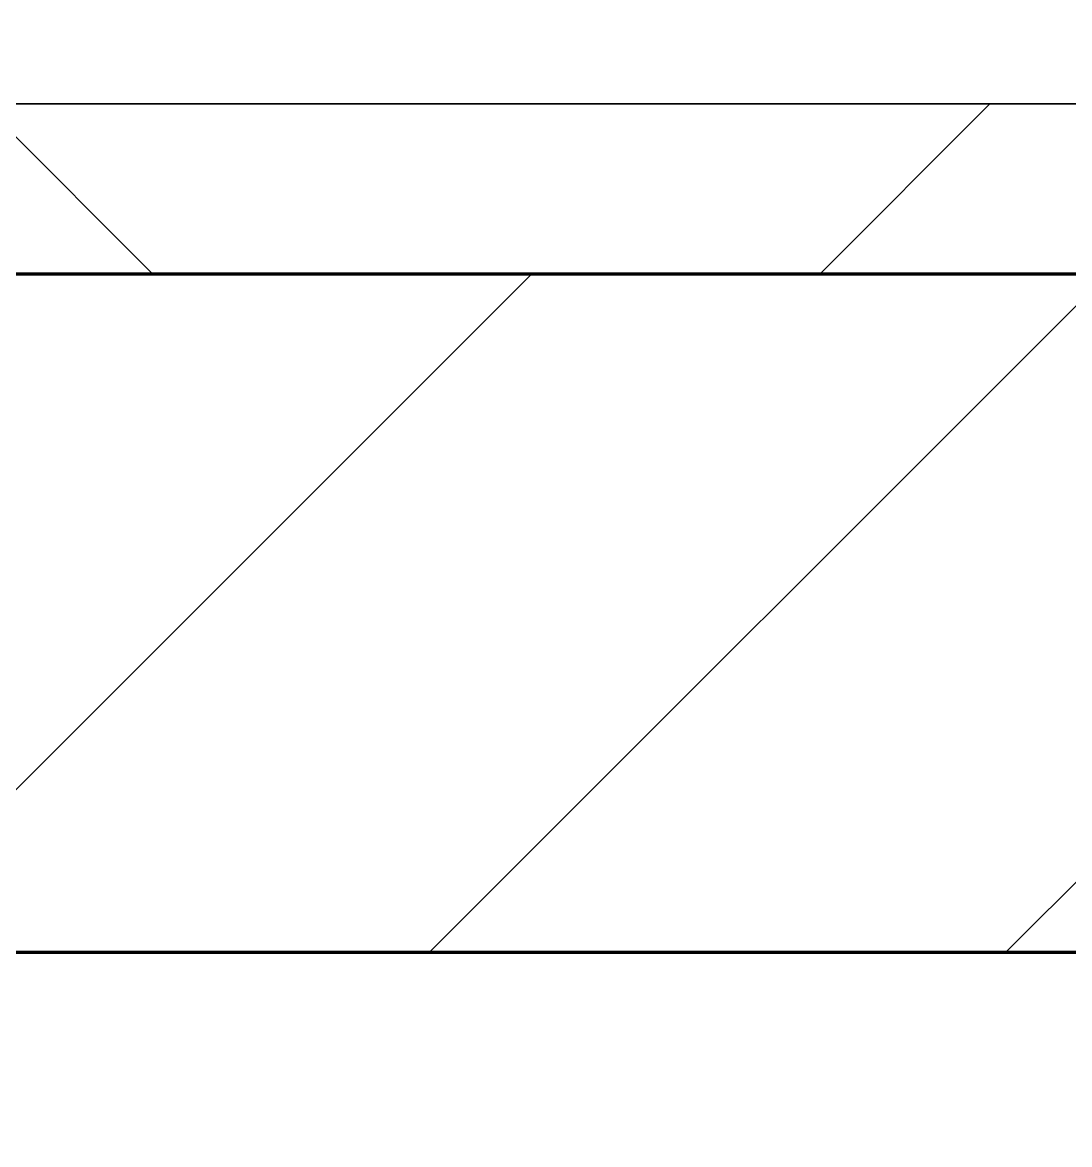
# Model space of a CAD drawing. Header units: millimetres. Extents: x -726012 to -647389, y -20772 to 18805.
# Drawn here: x -670261.5 to -669953.1, y 3872.5 to 4203 of the extents above; entities that cross this region are included whole.
import ezdxf
from ezdxf.xclip import XClip

# ---------------------------------------------------------------- set-up
doc = ezdxf.new("R2010")
doc.units = ezdxf.units.MM
doc.header["$XCLIPFRAME"] = 0
for name, color, linetype, lineweight in [('A-GLAZ-CURT', 2, 'Continuous', 9), ('A-WALL', 5, 'Continuous', 35), ('A-WALL-FNSH', 2, 'Continuous', 35), ('A-WALL-PATT', 1, 'Continuous', 35)]:
    doc.layers.add(name, color=color, linetype=linetype, lineweight=lineweight)
doc.layers.add('A11_ALU.SOLID SHEET', color=2, linetype='Continuous')

# ---------------------------------------------------------------- blocks, each defined once
blk = doc.blocks.new('PPLS-PP19_Custom Tile Pattern - Custom Tile Pattern-V210-4233-01 ENLARGED MULTI-PURPOSE LEVEL - REFLECTED CEILING PLAN - SHEET 4')
at = {"layer": 'A-GLAZ-CURT'}
for p, q in [((-300, 0), (300, 0)), ((300, 0), (-300, 0)), ((195.99, 0), (213.31, 0)), ((213.31, 0), (195.99, 0)), ((230.06, 0), (300, 0)), ((-300, -50), (300, -50)), ((300, -50), (-300, -50))]:
    blk.add_line(p, q, dxfattribs=at)
for points, knots in [([(-126.5, 0), (-122.44, 0), (-108.71, 0), (-86.68, 0), (-63.44, 0), (-54.4, 0), (-48.53, 0), (-30.79, 0), (-18.03, 0), (8.61, 0), (15.02, 0), (22.91, 0), (31, 0), (38.24, 0), (44.7, 0), (47.53, 0)], [-5231.017328, -5231.017328, -5231.017328, -5231.017328, -4994.692869, -4542.524482, -4008.285538, -3689.699207, -3546.54457, -3315.260113, -2864.387349, -2439.246196, -2084.094819, -1956.422387, -1818.904206, -1645.594513, -1494.576379, -1494.576379, -1494.576379, -1494.576379]), ([(31.18, 0), (25.97, 0), (11.99, 0), (-16.92, 0), (-47.42, 0), (-65.77, 0), (-66.37, 0), (-66.38, 0)], [-4496.803627, -4496.803627, -4496.803627, -4496.803627, -4222.080604, -3745.412743, -2981.410125, -2542.574734, -2498.224237, -2498.224237, -2498.224237, -2498.224237]), ([(76.63, 0), (74.8, 0), (67.65, 0), (53.52, 0), (37, 0), (24.07, 0), (12.82, 0), (-2.9, 0), (-20.62, 0), (-32.81, 0), (-44.85, 0), (-51.43, 0), (-51.79, 0)], [-3095.572228, -3095.572228, -3095.572228, -3095.572228, -2950.589685, -2634.532728, -2313.748533, -2106.613311, -1925.670641, -1617.263037, -1290.787923, -1039.307308, -819.71621, -644.910881, -644.910881, -644.910881, -644.910881]), ([(30.82, 0), (29.27, 0), (20.14, 0), (3.54, 0), (-16.58, 0), (-34.76, 0), (-36.04, 0)], [-10462.034656, -10462.034656, -10462.034656, -10462.034656, -10363.088938, -9884.23066, -9424.652049, -9182.880979, -9182.880979, -9182.880979, -9182.880979]), ([(70.61, 0), (66.16, 0), (55.8, 0), (39.61, 0), (24.74, 0), (2.64, 0), (-17.84, 0), (-30.57, 0), (-31.82, 0), (-32, 0)], [-4647.237329, -4647.237329, -4647.237329, -4647.237329, -4326.416877, -4098.545751, -3766.694881, -3333.063701, -2994.501669, -2698.150104, -2614.070998, -2614.070998, -2614.070998, -2614.070998]), ([(-28.57, 0), (-26.93, 0), (-20.29, 0), (-11.45, 0), (2.08, 0), (13.15, 0), (21.24, 0), (24.62, 0), (24.72, 0), (24.72, 0)], [-5361.429781, -5361.429781, -5361.429781, -5361.429781, -5261.36855, -5050.479954, -4785.90057, -4596.498881, -4445.288762, -4384.376941, -4376.041937, -4376.041937, -4376.041937, -4376.041937]), ([(-19.88, 0), (-12.85, 0), (6.39, 0), (22.06, 0), (37.44, 0), (43.68, 0), (47.91, 0), (48.47, 0)], [-2116.252749, -2116.252749, -2116.252749, -2116.252749, -1716.209403, -1206.526904, -1089.329421, -901.315459, -872.495082, -872.495082, -872.495082, -872.495082]), ([(-19.13, 0), (-11.5, 0), (9.97, 0), (43.36, 0), (70.92, 0), (82.12, 0), (83.66, 0)], [-5804.197927, -5804.197927, -5804.197927, -5804.197927, -5340.621928, -4573.028122, -4094.177415, -3869.465285, -3869.465285, -3869.465285, -3869.465285]), ([(-15.19, 0), (-13.07, 0), (7.48, 0), (31.41, 0), (46.26, 0), (48.47, 0)], [-461.142613, -461.142613, -461.142613, -461.142613, -429.606584, -390.253598, -383.389398, -383.389398, -383.389398, -383.389398]), ([(-2.63, 0), (-2.47, 0), (-1.22, 0), (4.92, 0), (15.97, 0), (22.54, 0), (24.49, 0)], [-226.825321, -226.825321, -226.825321, -226.825321, -220.269177, -206.416616, -198.214427, -187.717507, -187.717507, -187.717507, -187.717507]), ([(48.47, 0), (44.22, 0), (33.11, 0), (12, 0), (3.08, 0), (-1.67, 0), (-2.25, 0)], [-320.539404, -320.539404, -320.539404, -320.539404, -307.516438, -285.83788, -246.234814, -234.646884, -234.646884, -234.646884, -234.646884]), ([(24.69, 0), (24.54, 0), (20.99, 0), (15.48, 0), (10.8, 0), (9.63, 0)], [-4368.572414, -4368.572414, -4368.572414, -4368.572414, -4306.476363, -4080.000647, -3772.857994, -3772.857994, -3772.857994, -3772.857994]), ([(18.16, 0), (19.15, 0), (24.25, 0), (25.66, 0), (26.12, 0)], [-5700.113719, -5700.113719, -5700.113719, -5700.113719, -5554.232259, -5302.431367, -5302.431367, -5302.431367, -5302.431367]), ([(47.71, 0), (45.87, 0), (40.95, 0), (29.53, 0), (20.67, 0), (18.85, 0), (18.16, 0)], [-6433.096879, -6433.096879, -6433.096879, -6433.096879, -6314.283804, -6135.05769, -5972.647715, -5832.674503, -5832.674503, -5832.674503, -5832.674503]), ([(27.44, 0), (27.9, 0), (29.54, 0), (38.07, 0), (53.39, 0), (71.67, 0), (84.83, 0), (86.01, 0), (92.51, 0), (94.33, 0)], [-5037.309798, -5037.309798, -5037.309798, -5037.309798, -4887.603822, -4705.298446, -4353.683244, -3960.84581, -3759.045785, -3336.541051, -2783.776468, -2783.776468, -2783.776468, -2783.776468]), ([(27.89, 0), (29.09, 0), (33.4, 0), (48.37, 0), (71.92, 0), (97.37, 0), (110.89, 0), (116.09, 0)], [-147.777612, -147.777612, -147.777612, -147.777612, -135.792042, -118.513713, -97.899267, -63.759246, -47.927874, -47.927874, -47.927874, -47.927874]), ([(53.18, 0), (53.06, 0), (52.22, 0), (44.99, 0), (36.46, 0), (30.82, 0)], [-622.740158, -622.740158, -622.740158, -622.740158, -566.066452, -360.610861, 0, 0, 0, 0]), ([(136.44, 0), (121.66, 0), (86.93, 0), (51.16, 0), (31.18, 0)], [-106.750556, -106.750556, -106.750556, -106.750556, -59.610984, 0, 0, 0, 0]), ([(116.62, 0), (112.92, 0), (98.36, 0), (76.86, 0), (57.82, 0), (46.51, 0), (41.18, 0), (36.02, 0), (35.54, 0), (35.54, 0)], [-417.916945, -417.916945, -417.916945, -417.916945, -401.860199, -357.622665, -341.267687, -334.000314, -326.15566, -319.318397, -317.489778, -317.489778, -317.489778, -317.489778]), ([(36.29, 0), (37.77, 0), (48.82, 0), (64.79, 0), (95.91, 0), (124.45, 0), (132.42, 0), (134.6, 0)], [-314.598523, -314.598523, -314.598523, -314.598523, -305.899624, -287.17622, -249.500363, -194.761443, -152.241002, -152.241002, -152.241002, -152.241002]), ([(114.39, 0), (114.2, 0), (112.08, 0), (105.42, 0), (92.38, 0), (85.59, 0), (74.4, 0), (62.26, 0), (54.17, 0), (49.98, 0), (48.49, 0)], [-8148.58938, -8148.58938, -8148.58938, -8148.58938, -8105.191388, -7723.759874, -7531.75727, -7135.649961, -6924.452779, -6738.82075, -6548.303034, -6450.13421, -6450.13421, -6450.13421, -6450.13421]), ([(48.54, 0), (50.85, 0), (58.18, 0), (64.47, 0), (72.74, 0), (75.22, 0), (76.03, 0), (76.21, 0)], [-871.356999, -871.356999, -871.356999, -871.356999, -753.071572, -495.328968, -421.953223, -334.951786, -290.452333, -290.452333, -290.452333, -290.452333]), ([(48.55, 0), (49.16, 0), (53.63, 0), (58.74, 0), (61.34, 0), (61.45, 0)], [-1476.234572, -1476.234572, -1476.234572, -1476.234572, -1443.202566, -1228.752106, -1120.932285, -1120.932285, -1120.932285, -1120.932285]), ([(103.09, 0), (101.08, 0), (86.31, 0), (67.79, 0), (51.71, 0), (48.61, 0)], [-375.435014, -375.435014, -375.435014, -375.435014, -369.147452, -330.153101, -320.684075, -320.684075, -320.684075, -320.684075]), ([(48.88, 0), (60.72, 0), (91.05, 0), (120.63, 0), (138.28, 0), (138.53, 0)], [-382.965103, -382.965103, -382.965103, -382.965103, -346.313304, -291.370682, -290.5735, -290.5735, -290.5735, -290.5735]), ([(61.47, 0), (61.47, 0), (61.21, 0), (54.61, 0), (53.71, 0), (53.56, 0)], [-1113.311073, -1113.311073, -1113.311073, -1113.311073, -1096.402191, -891.204116, -747.28819, -747.28819, -747.28819, -747.28819]), ([(76.22, 0), (75.58, 0), (73.64, 0), (71.05, 0), (70.61, 0)], [-193.634889, -193.634889, -193.634889, -193.634889, -31.537676, 0, 0, 0, 0]), ([(94.4, 0), (94.4, 0), (94.64, 0), (99.11, 0), (108.97, 0), (120.79, 0), (139.94, 0), (163.31, 0), (185.23, 0), (193.62, 0), (194.69, 0), (194.79, 0)], [-2348.345796, -2348.345796, -2348.345796, -2348.345796, -2310.419338, -2233.599744, -2052.234781, -1843.028543, -1530.39897, -1095.004608, -529.74427, -295.064701, -265.121568, -265.121568, -265.121568, -265.121568]), ([(116.74, 0), (115.83, 0), (113.64, 0), (111.98, 0), (105.66, 0), (105.23, 0), (105.23, 0)], [-9326.638969, -9326.638969, -9326.638969, -9326.638969, -9220.200448, -9012.77275, -8966.157302, -8929.495943, -8929.495943, -8929.495943, -8929.495943]), ([(105.26, 0), (105.52, 0), (111.01, 0), (112.65, 0), (113.59, 0)], [-8920.561005, -8920.561005, -8920.561005, -8920.561005, -8814.835624, -8577.462505, -8577.462505, -8577.462505, -8577.462505]), ([(116.78, 0), (119.5, 0), (123.64, 0), (128.63, 0), (128.95, 0)], [-47.231974, -47.231974, -47.231974, -47.231974, -39.050993, -35.895543, -35.895543, -35.895543, -35.895543]), ([(168.37, 0), (167.68, 0), (162.47, 0), (148.8, 0), (126.1, 0), (116.81, 0)], [-543.375029, -543.375029, -543.375029, -543.375029, -530.793311, -458.593899, -418.193244, -418.193244, -418.193244, -418.193244]), ([(129.02, 0), (129.02, 0), (124.41, 0), (122.4, 0), (118.83, 0), (117.09, 0)], [-35.386604, -35.386604, -35.386604, -35.386604, -31.430235, -22.807238, -15.975958, -15.975958, -15.975958, -15.975958]), ([(157.9, 0), (156.77, 0), (151.67, 0), (143.29, 0), (134.04, 0), (126.24, 0), (120.76, 0), (118.33, 0), (117.36, 0)], [-10292.955006, -10292.955006, -10292.955006, -10292.955006, -10098.273015, -9847.788484, -9677.714971, -9567.007022, -9453.21225, -9349.434131, -9349.434131, -9349.434131, -9349.434131]), ([(128.58, 0), (128.8, 0), (130.16, 0), (139.26, 0), (152.67, 0), (161.24, 0), (162.19, 0), (162.75, 0)], [-633.326174, -633.326174, -633.326174, -633.326174, -627.736123, -618.981161, -602.094757, -592.980799, -581.414464, -581.414464, -581.414464, -581.414464]), ([(137.1, 0), (136, 0), (133.64, 0), (129.87, 0), (129.11, 0)], [-670.405967, -670.405967, -670.405967, -670.405967, -651.020627, -640.742133, -640.742133, -640.742133, -640.742133]), ([(184.06, 0), (182.69, 0), (178.12, 0), (171, 0), (161.95, 0), (161.28, 0), (158.35, 0), (157.85, 0), (157.77, 0)], [-11236.475882, -11236.475882, -11236.475882, -11236.475882, -11105.624034, -10839.086983, -10768.332124, -10666.779182, -10580.760289, -10550.278881, -10550.278881, -10550.278881, -10550.278881]), ([(300, 0), (286.53, 0), (254.22, 0), (207.11, 0), (177.41, 0), (159.34, 0), (158.33, 0), (158.3, 0)], [-285.253232, -285.253232, -285.253232, -285.253232, -244.693688, -187.987675, -143.776725, -129.632772, -123.352749, -123.352749, -123.352749, -123.352749]), ([(159.07, 0), (159.13, 0), (160.84, 0), (165.21, 0), (173.47, 0), (180.73, 0), (185.08, 0)], [-115.643202, -115.643202, -115.643202, -115.643202, -114.681583, -87.660824, -65.295536, -47.202285, -47.202285, -47.202285, -47.202285]), ([(162.75, 0), (165.4, 0), (170.91, 0), (172.61, 0), (172.61, 0)], [-111.264224, -111.264224, -111.264224, -111.264224, -56.742688, -19.085662, -19.085662, -19.085662, -19.085662]), ([(247.1, 0), (246.76, 0), (245.04, 0), (238.34, 0), (226.56, 0), (221.1, 0), (200.27, 0), (182.99, 0), (174.27, 0), (169.67, 0), (168.99, 0)], [-9649.085549, -9649.085549, -9649.085549, -9649.085549, -9581.591397, -9406.094246, -9221.510254, -9016.44624, -8717.832359, -8253.978395, -8152.463617, -8069.855175, -8069.855175, -8069.855175, -8069.855175]), ([(185.18, 0), (187.1, 0), (194.89, 0), (201.73, 0), (208.81, 0), (213.9, 0), (241.96, 0), (266.73, 0), (281.71, 0), (291.71, 0), (296.52, 0), (297.86, 0), (298.09, 0)], [-7838.241083, -7838.241083, -7838.241083, -7838.241083, -7784.112253, -7606.717214, -7289.299508, -7042.621073, -6582.165592, -6068.460911, -5766.029927, -5566.724884, -5280.360606, -5199.253518, -5199.253518, -5199.253518, -5199.253518]), ([(193.8, 0), (193.33, 0), (191.07, 0), (188.07, 0), (185.18, 0)], [-11665.349007, -11665.349007, -11665.349007, -11665.349007, -11565.880756, -11272.961457, -11272.961457, -11272.961457, -11272.961457]), ([(185.75, 0), (186.85, 0), (192.57, 0), (201.08, 0), (207.47, 0), (213.96, 0), (215.11, 0)], [-241.308086, -241.308086, -241.308086, -241.308086, -237.955587, -223.92608, -215.862851, -208.75215, -208.75215, -208.75215, -208.75215]), ([(185.77, 0), (186.91, 0), (192.64, 0), (208.82, 0), (219.42, 0), (230.06, 0)], [-46.257281, -46.257281, -46.257281, -46.257281, -41.623857, -24.459831, 0, 0, 0, 0]), ([(215.22, 0), (214.62, 0), (210.55, 0), (203.98, 0), (193.08, 0), (186.36, 0), (186.13, 0)], [-203.825446, -203.825446, -203.825446, -203.825446, -198.527383, -184.406837, -162.427601, -161.657476, -161.657476, -161.657476, -161.657476]), ([(300, 0), (288.22, 0), (262, 0), (230.43, 0), (219.94, 0), (219.02, 0)], [-12528.858583, -12528.858583, -12528.858583, -12528.858583, -11905.454923, -11162.864862, -10856.732305, -10856.732305, -10856.732305, -10856.732305]), ([(219.9, 0), (220.86, 0), (227.84, 0), (242.06, 0), (246.54, 0), (246.96, 0)], [-10670.940496, -10670.940496, -10670.940496, -10670.940496, -10511.382485, -9925.173265, -9834.877357, -9834.877357, -9834.877357, -9834.877357]), ([(284.76, 0), (284.76, 0), (285.09, 0), (287.47, 0), (293.59, 0), (297.76, 0), (300, 0)], [-4110.630118, -4110.630118, -4110.630118, -4110.630118, -4053.389046, -3959.664717, -3862.421465, -3746.95702, -3746.95702, -3746.95702, -3746.95702]), ([(297.38, 0), (295.84, 0), (291.62, 0), (285.38, 0), (284.87, 0)], [-4803.172655, -4803.172655, -4803.172655, -4803.172655, -4358.271401, -4143.037883, -4143.037883, -4143.037883, -4143.037883])]:
    blk.add_open_spline(points, degree=3, knots=knots, dxfattribs=at)
for points in [[(24.49, 0), (25.23, 0), (25.72, 0), (26.04, 0)], [(80.35, 0), (79.57, 0), (78.27, 0), (76.63, 0)], [(84.06, 0), (83.48, 0), (82.41, 0), (81.72, 0)], [(116.72, 0), (112.74, 0), (108.04, 0), (103.09, 0)], [(168.74, 0), (168.74, 0), (169.81, 0), (171.51, 0)], [(185.14, 0), (179.93, 0), (174.73, 0), (169.49, 0)], [(171.51, 0), (175, 0), (180.3, 0), (185.01, 0)], [(172.07, 0), (176.38, 0), (180.73, 0), (185.13, 0)], [(195.11, 0), (194.91, 0), (194.44, 0), (193.8, 0)]]:
    blk.add_open_spline(points, degree=3, dxfattribs=at)
blk = doc.blocks.new('PPLS-PP19_Custom Tile Pattern - Custom Tile Pattern-V211-4233-01 ENLARGED MULTI-PURPOSE LEVEL - REFLECTED CEILING PLAN - SHEET 4')
at = {"layer": 'A-GLAZ-CURT'}
for p, q in [((-300, 0), (300, 0)), ((300, 0), (-300, 0)), ((-293.07, 0), (-278.15, 0)), ((-278.15, 0), (-293.07, 0)), ((-277.34, 0), (-275.75, 0)), ((-275.75, 0), (-277.34, 0)), ((-300, -50), (300, -50)), ((300, -50), (-300, -50))]:
    blk.add_line(p, q, dxfattribs=at)
at = {"layer": 'A-GLAZ-CURT', "flags": 128}
for points in [[(-300, 0), (-291.56, 0), (-283.3, 0), (-275.2, 0), (-267.26, 0)], [(-209.86, 0), (-215.73, 0), (-222.63, 0), (-229.72, 0), (-236.97, 0), (-244.39, 0), (-251.96, 0), (-259.67, 0), (-267.51, 0), (-275.48, 0), (-283.55, 0), (-291.73, 0), (-300, 0)]]:
    blk.add_lwpolyline(points, dxfattribs=at)
at = {"layer": 'A-GLAZ-CURT'}
for points, knots in [([(-300, 0), (-284.65, 0), (-252.12, 0), (-224.38, 0), (-210.58, 0)], [-5323.127839, -5323.127839, -5323.127839, -5323.127839, -4502.809032, -3548.751892, -3548.751892, -3548.751892, -3548.751892]), ([(-278.33, 0), (-280.1, 0), (-287.17, 0), (-294.48, 0), (-300, 0)], [-13827.365201, -13827.365201, -13827.365201, -13827.365201, -13729.592194, -13439.944408, -13439.944408, -13439.944408, -13439.944408]), ([(-142.16, 0), (-163.35, 0), (-204.75, 0), (-254.63, 0), (-278.2, 0)], [-16926.731542, -16926.731542, -16926.731542, -16926.731542, -15131.813646, -13829.700768, -13829.700768, -13829.700768, -13829.700768])]:
    blk.add_open_spline(points, degree=3, knots=knots, dxfattribs=at)
blk = doc.blocks.new('*U885')
at = {"layer": 'A-GLAZ-CURT'}
for name, p in [('PPLS-PP19_Custom Tile Pattern - Custom Tile Pattern-V210-4233-01 ENLARGED MULTI-PURPOSE LEVEL - REFLECTED CEILING PLAN - SHEET 4', (6000, 11720.41)), ('PPLS-PP19_Custom Tile Pattern - Custom Tile Pattern-V211-4233-01 ENLARGED MULTI-PURPOSE LEVEL - REFLECTED CEILING PLAN - SHEET 4', (6600, 11720.41))]:
    blk.add_blockref(name, p, dxfattribs=at)
blk = doc.blocks.new('*U1287')
blk.add_lwpolyline([(21173.36, -580), (28210, -580), (28210, -6849.96), (45954.15, -6849.96), (45954.15, 600), (82995.06, 600), (83086.47, 650), (90052, 650), (90392, 990), (103159.16, 990), (103159.16, 4990), (21173.36, 4990), (21173.36, 3485.45), (21203.36, 3485.45), (21203.36, 925.54), (21173.36, 925.54), (21173.36, -580)])

msp = doc.modelspace()

# ---------------------------------------------------------------- hatches: boundary and pattern name
at = {"layer": 'A-WALL-PATT', "lineweight": 9}
h = msp.add_hatch(dxfattribs=at)
h.set_pattern_fill('FP_3', color=256, style=0, pattern_type=2)
h.set_pattern_definition([(45, (0, 0), (-212.13203, 212.13203), []), (135, (0, 0), (-212.13203, -212.13203), [])])
h.paths.add_polyline_path([(-661708.03, 4129.02), (-661758.03, 4179.02), (-698678.22, 4179.02), (-698678.22, 4129.02), (-663127.46, 4129.02)])
h = msp.add_hatch(dxfattribs=at)
h.set_pattern_fill('FP_2', color=256, style=0, pattern_type=2)
h.set_pattern_definition([(45, (0, 0), (-84.852814, 84.852814), [])])
h.paths.add_polyline_path([(-661508.03, 3929.02), (-661708.03, 4129.02), (-698478.22, 4129.02), (-698478.22, 3929.02), (-661790.87, 3929.02)])

# ---------------------------------------------------------------- linework, layer by layer
at = {"layer": 'A-WALL', "color": 7, "lineweight": 70}
for p, q in [((-698478.22, 4129.02), (-661708.03, 4129.02)), ((-661790.87, 3929.02), (-672727.37, 3929.02))]:
    msp.add_line(p, q, dxfattribs=at)
at = {"layer": 'A-WALL-FNSH', "color": 250}
for p, q in [((-698678.22, 4179.02), (-661758.03, 4179.02)), ((-661708.03, 4129.02), (-698678.22, 4129.02))]:
    msp.add_line(p, q, dxfattribs=at)

# ---------------------------------------------------------------- block references
msp.add_blockref('*U885', (-676282.37, -7541.39))

# ---------------------------------------------------------------- next in the draw order: block references
at = {"layer": 'A11_ALU.SOLID SHEET'}
ref = msp.add_blockref('*U1287', (-744682.37, 3579.02), dxfattribs=at)
XClip(ref).set_block_clipping_path([(22516.8245944298, -23612.0000696909), (92487.8891097467, 7199.9972603897)])

doc.saveas('drawing.dxf')
